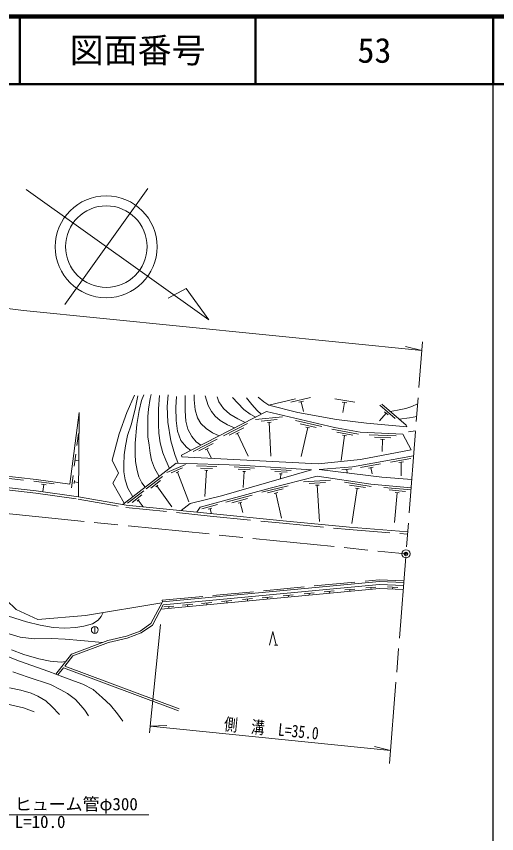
# Model space of a CAD drawing. Units: millimetres at full size, sheet at 1:1000; details may follow other scales. Extents: x 40000 to 680000, y 20000 to 380000.
# Drawn here: x 508751 to 579500, y 259709 to 380000 of the extents above; entities that cross this region are included whole.
import ezdxf
from ezdxf.enums import TextEntityAlignment as Align

# ---------------------------------------------------------------- set-up
doc = ezdxf.new("R2010")
doc.units = ezdxf.units.MM
doc.header["$LTSCALE"] = 1000
doc.header["$PDMODE"] = 32
doc.header["$PDSIZE"] = 500
doc.linetypes.add('CHAIN', pattern=[18.5, 12, -1.5, 3.5, -1.5])
doc.linetypes.add('DASHED', pattern=[7.5, 6, -1.5])
for name, color, linetype, lineweight in [('M-BGD', 7, 'Continuous', 13), ('M-BMK', 2, 'CHAIN', 13), ('M-BMK-SRVR', 3, 'Continuous', 13), ('M-STR-HTXT', 7, 'Continuous', 13), ('M-TTL', 2, 'Continuous', 140), ('M-TTL-BAND', 7, 'Continuous', 25), ('M-TTL-LINE', 7, 'Continuous', 50)]:
    doc.layers.add(name, color=color, linetype=linetype, lineweight=lineweight)
doc.layers.add('M-OTRS', color=6, linetype='Continuous')
doc.layers.add('M-TTL-TXT', color=7, linetype='Continuous')
doc.styles.add('ＭＳ ゴシック', font='')
doc.styles.get('ＭＳ ゴシック').set_extended_font_data('MS Gothic')

msp = doc.modelspace()

# ---------------------------------------------------------------- linework, layer by layer
at = {"layer": 'M-BGD'}
for p, q in [((552079, 323919), (549162, 323218)), ((558620, 323229), (555655, 323683)), ((551031, 323359), (550350, 323195)), ((550690, 323277), (551041, 321818)), ((557438, 323106), (556746, 323212)), ((557092, 323159), (556865, 321677)), ((564560, 320815), (562301, 322789)), ((517988, 321692), (517914, 309289)), ((563233, 321576), (562246, 320446)), ((563496, 321346), (562969, 321806)), ((542820, 320071), (539262, 318243)), ((547942, 321053), (543962, 320650)), ((547176, 320674), (544789, 320432)), ((546291, 320283), (545734, 320226)), ((546013, 320254), (546234, 315264)), ((553764, 319610), (549869, 320520)), ((552917, 319500), (550580, 320046)), ((542246, 319439), (540111, 318342)), ((551680, 319481), (550680, 315198)), ((551953, 319417), (551407, 319545)), ((559161, 318519), (555229, 319253)), ((558320, 318371), (555961, 318811)), ((566529, 318842), (567553, 318992)), ((517893, 318602), (517664, 316817)), ((517779, 317709), (517964, 317686)), ((538332, 317765), (534774, 315938)), ((541565, 318752), (541066, 318496)), ((541315, 318624), (542888, 315254)), ((557085, 318296), (556577, 314648)), ((557361, 318245), (556810, 318347)), ((564717, 318251), (560720, 318421)), ((563905, 317985), (561507, 318087)), ((562973, 317725), (562413, 317749)), ((562693, 317737), (562616, 315935)), ((537758, 317133), (535623, 316036)), ((537076, 316446), (536578, 316190)), ((517503, 315566), (517274, 313780)), ((536827, 316318), (537513, 314984)), ((517389, 314673), (517946, 314601)), ((533651, 314054), (530895, 312869)), ((562409, 314144), (559455, 313618)), ((566840, 314932), (563886, 314406)), ((565760, 314435), (565071, 314312)), ((565415, 314374), (565415, 312353)), ((533218, 313542), (531565, 312830)), ((532703, 312993), (532317, 312827)), ((532510, 312910), (534159, 308527)), ((538263, 313745), (535265, 313831)), ((537655, 313462), (535856, 313514)), ((536747, 313188), (536501, 309330)), ((536957, 313182), (536537, 313194)), ((543832, 313509), (540838, 313698)), ((543215, 313247), (541418, 313360)), ((542507, 312991), (542088, 313018)), ((542298, 313004), (542150, 310663)), ((549255, 313167), (546261, 313356)), ((548637, 312905), (546841, 313019)), ((558182, 313401), (556687, 313271)), ((557434, 313336), (557482, 312788)), ((561329, 313647), (560640, 313524)), ((560985, 313585), (561145, 312685)), ((509797, 311742), (506813, 312059)), ((514316, 311171), (511345, 311587)), ((517098, 312409), (516869, 310623)), ((517308, 311686), (517254, 311269)), ((530272, 312278), (527892, 310451)), ((529979, 311674), (528551, 310579)), ((547930, 312649), (547511, 312676)), ((547720, 312663), (547676, 311958)), ((555047, 311713), (551053, 311491)), ((513136, 311033), (512443, 311130)), ((512789, 311082), (512645, 310051)), ((517281, 311478), (517927, 311395)), ((529614, 311016), (529281, 310761)), ((529447, 310889), (531674, 307796)), ((548769, 310925), (544891, 309945)), ((548067, 310438), (545740, 309850)), ((554265, 311369), (551869, 311236)), ((553363, 311018), (552804, 310987)), ((553084, 311003), (553381, 305651)), ((561028, 310824), (557072, 311418)), ((560192, 310646), (557818, 311003)), ((558961, 310528), (558188, 305379)), ((559238, 310486), (558684, 310569)), ((566887, 310311), (562902, 310664)), ((527524, 310169), (525143, 308342)), ((527230, 309565), (525802, 308470)), ((543488, 309535), (539629, 308483)), ((547248, 309922), (546705, 309784)), ((546977, 309853), (547807, 306125)), ((566063, 310083), (563673, 310294)), ((564842, 309890), (564456, 305526)), ((565121, 309865), (564563, 309914)), ((526865, 308907), (526532, 308652)), ((526699, 308780), (527433, 307823)), ((538375, 308141), (536060, 307509)), ((542795, 309035), (540480, 308404)), ((541987, 308504), (541446, 308356)), ((541716, 308430), (542111, 306983)), ((537567, 307609), (537026, 307462)), ((537296, 307535), (537500, 306790)), ((561725, 296007), (560231, 295867)), ((560978, 295937), (561004, 295663)), ((564932, 295958), (563433, 296013)), ((564183, 295985), (564173, 295711)), ((549540, 294864), (548046, 294724)), ((548793, 294794), (548819, 294521)), ((552620, 295153), (551127, 295013)), ((551873, 295083), (551899, 294810)), ((555586, 295431), (554093, 295291)), ((554839, 295361), (554865, 295088)), ((558616, 295716), (557123, 295576)), ((557869, 295646), (557895, 295372)), ((530240, 294059), (530263, 293810)), ((537536, 293739), (536042, 293599)), ((536789, 293669), (536815, 293395)), ((540482, 294015), (538988, 293875)), ((539735, 293945), (539761, 293671)), ((543544, 294302), (542050, 294162)), ((542797, 294232), (542823, 293958)), ((546462, 294576), (544968, 294436)), ((545715, 294506), (545741, 294232)), ((531947, 293214), (530453, 293074)), ((531200, 293144), (531226, 292871)), ((534725, 293475), (533232, 293335)), ((533979, 293405), (534004, 293131)), ((520303, 290192), (520303, 289192)), ((546771, 287450), (547271, 287450)), ((514874, 283066), (515684, 284100)), ((515684, 284100), (532649, 277796)), ((515878, 284348), (532754, 278077))]:
    msp.add_line(p, q, dxfattribs=at)
at = {"layer": 'M-BGD', "linetype": 'DASHED'}
msp.add_line((528558, 290620), (530263, 293810), dxfattribs=at)
at = {"layer": 'M-BGD'}
for points in [[(498577, 324884), (498277, 323920), (493566, 317581), (493256, 315295), (496798, 313356), (506447, 312400), (511661, 311846), (516634, 311149), (517988, 321692)], [(524637, 308332), (522944, 311309), (523813, 312781), (522874, 314670), (523878, 318565), (525011, 321682), (526132, 324260)], [(525886, 309290), (525195, 310540), (524787, 311784), (524573, 312965), (524584, 314014), (524635, 315474), (524818, 316798), (525134, 318288), (525664, 319867), (526266, 322203), (526654, 324158)], [(527703, 310685), (527240, 311325), (526810, 312215), (526544, 313168), (526309, 314467), (526237, 315490), (526268, 317191), (526523, 319942), (526820, 321982), (527199, 323454), (527537, 324273)], [(529774, 312273), (529124, 313522), (528672, 314660), (528455, 315700), (528294, 316895), (528143, 318098), (528123, 319723), (528133, 321089), (528225, 322208), (528451, 323769), (528595, 324334)], [(531324, 313463), (530774, 314664), (530331, 315778), (529960, 317220), (529754, 318641), (529671, 319948), (529671, 322219), (529846, 324207)], [(532600, 314208), (532104, 315507), (531505, 317532), (531081, 320250), (530978, 322553), (531091, 324288)], [(534470, 316119), (533799, 316602), (532973, 317552), (532497, 318948), (532280, 320497), (532239, 322407), (532353, 324070)], [(535937, 316872), (535235, 317389), (534615, 318153), (534005, 319237), (533737, 320417), (533633, 321945), (533613, 324185)], [(538606, 318243), (537644, 318711), (536724, 319331), (535949, 320074), (535433, 320911), (535102, 322078), (534937, 323534), (534927, 324277)], [(540904, 319424), (539834, 319858), (538760, 320519), (538014, 321175), (537477, 321829), (537005, 322741), (536578, 324150)], [(542465, 320226), (541395, 320784), (540220, 321427), (539284, 322300), (538556, 323278), (538327, 323995)], [(544018, 321024), (543207, 321459), (542240, 322155), (541355, 323060), (540607, 323902)], [(544801, 321426), (544203, 321991), (543421, 322863), (542653, 323846)], [(545956, 322756), (545208, 323265), (544352, 323958)], [(549876, 323698), (545956, 322756), (550232, 321699), (555921, 320665), (560331, 320147), (566272, 319601), (566164, 319811), (562605, 322921)], [(563824, 321856), (564902, 322015), (566136, 322292), (566997, 322569), (567861, 322947)], [(565130, 320715), (566654, 320905), (567719, 321129)], [(567265, 315312), (558251, 313708), (553364, 313283), (562601, 312173), (566994, 311830)], [(533028, 307249), (534345, 308277), (538949, 309427), (552235, 313280), (541648, 313947), (532306, 314217), (524422, 308167)], [(566899, 310611), (560980, 311135), (553072, 312322), (546162, 310575), (535827, 307757), (535340, 307011)], [(493909, 310843), (494412, 310898), (496956, 311016), (502080, 311002), (505917, 310802), (511690, 310189), (517914, 309289), (524931, 308080), (537324, 306808), (548034, 305740), (557800, 304806), (566393, 304136)], [(437514, 271713), (442851, 274526), (445526, 274701), (448519, 275965), (450566, 277575), (453149, 280446), (455661, 282605), (458921, 285314), (461553, 287650), (463755, 289302), (466309, 291151), (469986, 293501), (472224, 294751), (475413, 296317), (478885, 297778), (482795, 299119), (486231, 299867), (488786, 300516), (507318, 294072), (508735, 292700), (511900, 291220), (518952, 291812), (530184, 293663)], [(530263, 293810), (562223, 296807), (565811, 296677)], [(530367, 293368), (562236, 296357), (565776, 296228)], [(530042, 292760), (562253, 295781), (565731, 295654)], [(515878, 284348), (517079, 285880), (522333, 287841), (525084, 288496), (527134, 289245), (528789, 290416), (530367, 293368)], [(506679, 292030), (510272, 290863), (512275, 290377), (514200, 290039), (515912, 289971), (517518, 290051), (518710, 290225), (519953, 290599), (520785, 291134), (521235, 291671), (521564, 292243)], [(514577, 283173), (516895, 286131), (522246, 288129), (524998, 288784), (526993, 289513), (528558, 290620)], [(507187, 289281), (509291, 288647), (511388, 288365), (513948, 288436), (515926, 288355), (518238, 288131), (521446, 287830)], [(546021, 287450), (546521, 289450), (547021, 287450)], [(505825, 286399), (509237, 285102), (513521, 283556), (515614, 282798), (517326, 282152), (518526, 281692), (520053, 280905), (521371, 279768), (522638, 278636), (523675, 277340), (524462, 276284)], [(516033, 285032), (515335, 284936), (513739, 285077), (512042, 285427), (509844, 286067), (508058, 286763)], [(508254, 283503), (510490, 282723), (513763, 281667), (515291, 280879), (516269, 280323), (517444, 279430), (518269, 278556), (518838, 277883), (519388, 277046)], [(507752, 281163), (509408, 280850), (510940, 280393), (511909, 279968), (513072, 279268), (513979, 278442), (515085, 277268)], [(511395, 277645), (509786, 278234), (507238, 278824)]]:
    msp.add_lwpolyline(points, dxfattribs=at)
msp.add_lwpolyline([(533104, 315183), (553185, 314123), (559430, 314778), (566901, 316206), (565674, 318511), (559416, 318777), (555616, 319486), (545585, 321829), (533066, 315398)], close=True, dxfattribs=at)
at = {"layer": 'M-BGD', "linetype": 'DASHED'}
for points in [[(493909, 310491), (494439, 310549), (496964, 310666), (502071, 310652), (505889, 310453), (511647, 309842), (517860, 308943), (524884, 307733), (537288, 306459), (548000, 305392), (557769, 304458), (566366, 303787)], [(530240, 294059), (562216, 297058), (565820, 296926)]]:
    msp.add_lwpolyline(points, dxfattribs=at)
at = {"layer": 'M-BGD'}
msp.add_circle((520303, 289692), 500, dxfattribs=at)
at = {"layer": 'M-BMK'}
for p, q in [((563732, 270034), (568576, 332100)), ((506794, 306873), (566140, 300887))]:
    msp.add_line(p, q, dxfattribs=at)
at = {"layer": 'M-BMK-SRVR'}
for p, q in [((510202, 354536), (537092, 335356)), ((528104, 354664), (515909, 337567)), ((533767, 339946), (531114, 338544)), ((537092, 335356), (533767, 339946))]:
    msp.add_line(p, q, dxfattribs=at)
for centre, radius in [((521982, 346081), 7500), ((522007, 346116), 6000), ((566140, 300887), 600)]:
    msp.add_circle(centre, radius, dxfattribs=at)
at = {"layer": 'M-OTRS'}
msp.add_point((566140, 300887), dxfattribs=at)
at = {"layer": 'M-STR-HTXT'}
for p, q in [((568474, 330804), (566090, 331388)), ((529983, 290503), (528373, 274544)), ((528473, 275539), (530927, 275635)), ((528473, 275539), (563883, 271968)), ((563883, 271968), (561498, 272552))]:
    msp.add_line(p, q, dxfattribs=at)
for points in [[(350667, 314998), (420734, 314196), (425898, 314354), (427971, 314580), (433533, 315758), (438579, 317302), (445426, 319996), (454493, 323873), (462554, 327313), (469764, 330128), (474831, 332134), (480139, 333899), (485416, 335405), (490662, 336470), (496543, 337199), (501460, 337412), (505851, 337186), (509804, 336722), (568474, 330804)], [(493534, 299676), (506608, 262493), (528258, 262493)]]:
    msp.add_lwpolyline(points, dxfattribs=at)
at = {"layer": 'M-TTL'}
msp.add_line((680000, 380000), (40000, 380000), dxfattribs=at)
at = {"layer": 'M-TTL-BAND'}
msp.add_line((579000, 20000), (579000, 370000), dxfattribs=at)
at = {"layer": 'M-TTL-LINE'}
for p, q in [((509247, 380000), (509247, 370000)), ((543997, 380000), (543997, 370000)), ((579000, 380000), (579000, 370000)), ((40000, 370000), (680000, 370000))]:
    msp.add_line(p, q, dxfattribs=at)

# ---------------------------------------------------------------- texts
at = {"layer": 'M-STR-HTXT', "style": 'ＭＳ ゴシック', "width": 0.8}
msp.add_text('側\u3000溝\u3000L=35.0', height=1833, rotation=354.24, dxfattribs=at).set_placement((546173, 273702), align=Align.BOTTOM_CENTER)
at = {"layer": 'M-STR-HTXT', "style": 'ＭＳ ゴシック'}
for s, p in [('ヒューム管φ300', (508508, 262593)), ('L=10.0', (508508, 259993))]:
    msp.add_text(s, height=1833, dxfattribs=at).set_placement(p, align=Align.BOTTOM_LEFT)
at = {"layer": 'M-TTL-TXT', "style": 'ＭＳ ゴシック'}
for s, p in [('図面番号', (526622, 375000)), ('53', (561497, 375000))]:
    msp.add_text(s, height=3666, dxfattribs=at).set_placement(p, align=Align.MIDDLE_CENTER)

doc.saveas('drawing.dxf')
